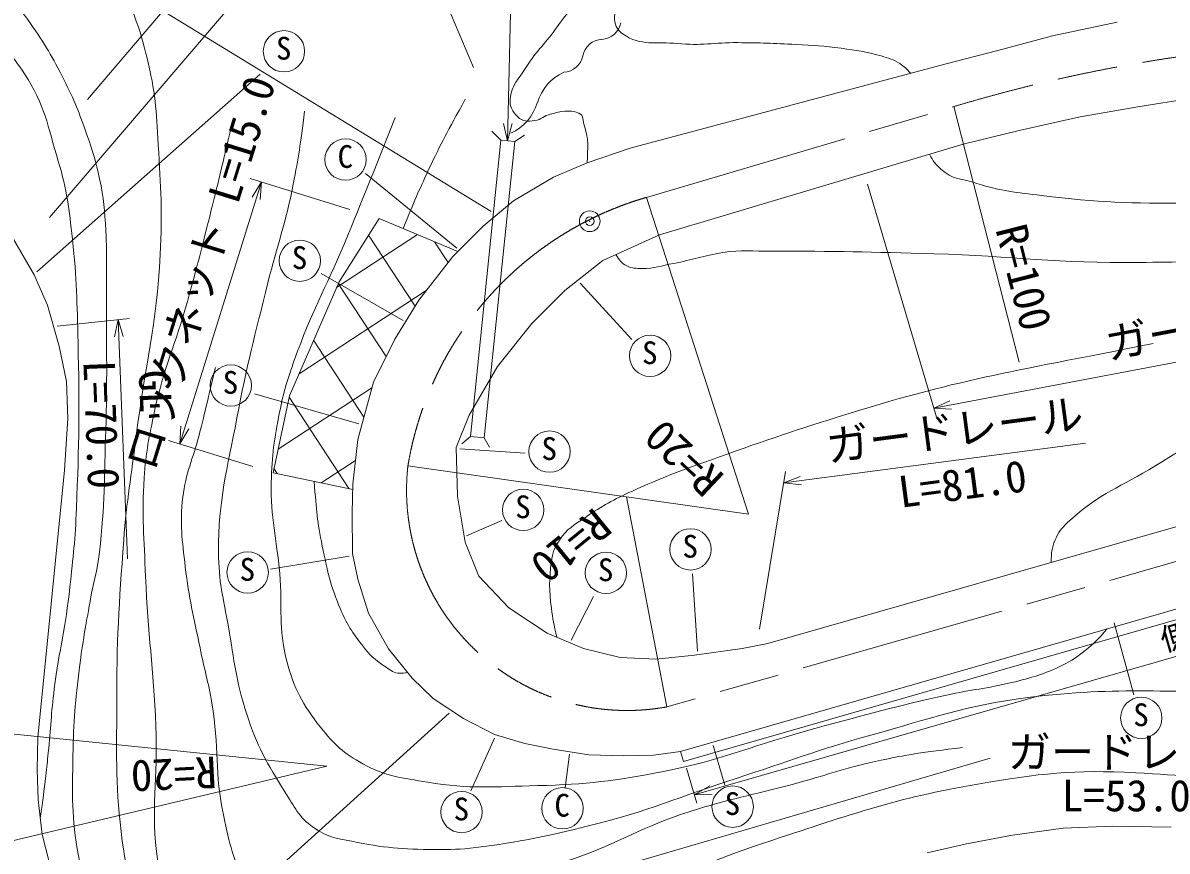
# Model space of a CAD drawing. Units: millimetres, scale not verified. Extents: x 40000 to 680000, y 20000 to 380000.
# Drawn here: x 101048 to 167415, y 270810 to 318875 of the extents above; entities that cross this region are included whole.
import ezdxf
from ezdxf.enums import TextEntityAlignment as Align

# ---------------------------------------------------------------- set-up
doc = ezdxf.new("R2010")
doc.units = ezdxf.units.MM
doc.header["$LTSCALE"] = 1000
doc.header["$PDMODE"] = 32
doc.header["$PDSIZE"] = 500
doc.linetypes.add('CHAIN', pattern=[18.5, 12, -1.5, 3.5, -1.5])
for name, color, linetype, lineweight in [('M-BGD', 7, 'Continuous', 13), ('M-BMK', 2, 'CHAIN', 13), ('M-BMK-SRVR', 3, 'Continuous', 13), ('M-STR-HTXT', 7, 'Continuous', 13)]:
    doc.layers.add(name, color=color, linetype=linetype, lineweight=lineweight)
doc.styles.add('ＭＳ ゴシック', font='')
doc.styles.get('ＭＳ ゴシック').set_extended_font_data('MS Gothic')

msp = doc.modelspace()

# ---------------------------------------------------------------- linework, layer by layer
at = {"layer": 'M-BGD'}
for p, q in [((102590, 307581), (114900, 321987)), ((160765, 318120), (164524, 318907)), ((157599, 317280), (160765, 318120)), ((154527, 316469), (157599, 317280)), ((136279, 311595), (154527, 316469)), ((101859, 304418), (114811, 315904)), ((162367, 313425), (165711, 314007)), ((165711, 314007), (169273, 314564)), ((158829, 312625), (162367, 313425)), ((128245, 312593), (128778, 312076)), ((155593, 311834), (158829, 312625)), ((127006, 294875), (128778, 312076)), ((127801, 294793), (129574, 311994)), ((128778, 312076), (129574, 311994)), ((129574, 311994), (130135, 312367)), ((133775, 310755), (136279, 311595)), ((137976, 306571), (155593, 311834)), ((131823, 309927), (133775, 310755)), ((126218, 305800), (120918, 310127)), ((129513, 308554), (131823, 309927)), ((127752, 307084), (129513, 308554)), ((119387, 303850), (121713, 307521)), ((121713, 307521), (126282, 305606)), ((125995, 305317), (127752, 307084)), ((100495, 306325), (101701, 304246)), ((123937, 306589), (119244, 303522)), ((121098, 306551), (123792, 302429)), ((124929, 306173), (125719, 304965)), ((134680, 305093), (137976, 306571)), ((124008, 302781), (125995, 305317)), ((132475, 303348), (134680, 305093)), ((101701, 304246), (102482, 302485)), ((123103, 301611), (118343, 304325)), ((116510, 297229), (119387, 303850)), ((124442, 303335), (117069, 298516)), ((119344, 303751), (122119, 299506)), ((130561, 301434), (132475, 303348)), ((133369, 303764), (136363, 300501)), ((122617, 300511), (124008, 302781)), ((102482, 302485), (103161, 300111)), ((128574, 298938), (130561, 301434)), ((103161, 300111), (103581, 298071)), ((117913, 300458), (120827, 295999)), ((121381, 298015), (122617, 300511)), ((126926, 296103), (128574, 298938)), ((103581, 298071), (103653, 295911)), ((120466, 294688), (121381, 298015)), ((120542, 295599), (114490, 297354)), ((121292, 297692), (115851, 294136)), ((115560, 292771), (116510, 297229)), ((116492, 297148), (119955, 291850)), ((193743, 297013), (144261, 282861)), ((126184, 294237), (126926, 296103)), ((103653, 295911), (103459, 292922)), ((120192, 292103), (120466, 294688)), ((126509, 294439), (127006, 294875)), ((127006, 294875), (127801, 294793)), ((127801, 294793), (128118, 294252)), ((126257, 291402), (126184, 294237)), ((126400, 294158), (130180, 293900)), ((120338, 293485), (118351, 292186)), ((103459, 292922), (101919, 277395)), ((120183, 291802), (115560, 292771)), ((115612, 293011), (115802, 292720)), ((120143, 290439), (120192, 292103)), ((193988, 292342), (139200, 276593)), ((126693, 288737), (126257, 291402)), ((120157, 288084), (120143, 290439)), ((126784, 289100), (128823, 289991)), ((186781, 289646), (139366, 276016)), ((127493, 286774), (126693, 288737)), ((120469, 286597), (120157, 288084)), ((119978, 287918), (115412, 287178)), ((129237, 284933), (127493, 286774)), ((140173, 282407), (139893, 286908)), ((121100, 284625), (120469, 286597)), ((132852, 283061), (134151, 285580)), ((131451, 283459), (129237, 284933)), ((122263, 282541), (121100, 284625)), ((164342, 284066), (165489, 279888)), ((133567, 282570), (131451, 283459)), ((144261, 282861), (142775, 282570)), ((123620, 280845), (122263, 282541)), ((135699, 282037), (133567, 282570)), ((139996, 282182), (137751, 281940)), ((142775, 282570), (139996, 282182)), ((137751, 281940), (135699, 282037)), ((124843, 279660), (123620, 280845)), ((126610, 278497), (124843, 279660)), ((128408, 277571), (126610, 278497)), ((130153, 277054), (128408, 277571)), ((101919, 277395), (101875, 275537)), ((128411, 277362), (127022, 274314)), ((131804, 276726), (130153, 277054)), ((141092, 276937), (141762, 274645)), ((133872, 276403), (131804, 276726)), ((132752, 276429), (132492, 274486)), ((135891, 276338), (133872, 276403)), ((137620, 276381), (135891, 276338)), ((139200, 276593), (137620, 276381)), ((139200, 276593), (139366, 276016)), ((101875, 275537), (101929, 273782)), ((101929, 273782), (102166, 271779)), ((158447, 271737), (161387, 272141)), ((161387, 272141), (164270, 272250)), ((164270, 272250), (167647, 272202)), ((102166, 271779), (104115, 264120)), ((155781, 271236), (158447, 271737)), ((153504, 270719), (155781, 271236))]:
    msp.add_line(p, q, dxfattribs=at)
for centre in [(116190, 317225), (119764, 310942), (117111, 305072), (137426, 299553), (113105, 297831), (131593, 293992), (130066, 290612), (139771, 288322), (114085, 286982), (134864, 286959), (165916, 278544), (126494, 273077), (132343, 273295), (142217, 273389)]:
    msp.add_circle(centre, 1200, dxfattribs=at)
for centre, radius, start, end in [((134563, 319107), 1189, 273.04651, 348.73829), ((134689, 316733), 1189, 93.04651, 168.73829), ((132358, 317197), 1189, 273.04651, 348.73829), ((133631, 313411), 2867, 114.95119, 163.16031), ((128142, 315072), 2867, 294.95119, 343.16031)]:
    msp.add_arc(centre, radius, start, end, dxfattribs=at)
for points, knots in [([(132476, 324760), (132778, 323868), (132870, 323579), (133022, 322798), (133188, 321936), (133474, 321408), (133240, 320562), (133005, 319714), (132540, 319379), (132040, 318654), (131386, 317703), (130861, 317284), (130241, 316310), (129807, 315627), (129390, 315262), (129314, 314456), (129273, 314019), (129436, 313727), (129750, 313420), (130032, 313146), (130342, 313157), (130732, 313202), (131121, 313247), (131279, 313490), (131659, 313584), (132279, 313738), (132695, 313862), (133294, 313638), (133598, 313525), (133516, 313182), (133621, 312875), (133890, 312089), (133806, 311694), (133775, 310755)], [0, 0, 0, 0, 1, 1, 1, 2, 2, 2, 3, 3, 3, 4, 4, 4, 5, 5, 5, 6, 6, 6, 7, 7, 7, 8, 8, 8, 9, 9, 9, 10, 10, 10, 11, 11, 11, 11]), ([(137928, 324706), (137985, 323846), (137989, 323447), (137765, 322689), (137502, 321799), (137052, 321425), (136511, 320671), (136096, 320093), (135393, 319965), (135366, 319254), (135349, 318806), (135487, 318471), (135857, 318218), (136890, 317509), (137771, 317795), (139019, 317673), (140375, 317540), (141145, 317740), (142508, 317727), (143829, 317715), (144570, 317696), (145888, 317618), (146912, 317558), (147491, 317554), (148505, 317400), (149418, 317262), (149944, 317226), (150826, 316953), (151264, 316817), (151536, 316770), (151914, 316511), (152189, 316323), (152298, 316221), (152549, 315941)], [0, 0, 0, 0, 1, 1, 1, 2, 2, 2, 3, 3, 3, 4, 4, 4, 5, 5, 5, 6, 6, 6, 7, 7, 7, 8, 8, 8, 9, 9, 9, 10, 10, 10, 11, 11, 11, 11]), ([(100068, 320682), (100769, 319837), (100963, 319574), (101490, 318830), (102344, 317625), (102759, 316900), (103429, 315583), (104042, 314377), (104311, 313661), (104761, 312385), (105107, 311405), (105295, 310849), (105500, 309830), (105735, 308666), (105794, 307996), (105856, 306810), (105938, 305228), (105890, 304339), (105892, 302755), (105897, 299830), (105942, 298191), (105856, 295267), (105774, 292489), (105807, 290923), (105488, 288162), (105357, 287028), (105137, 286415), (104943, 285290), (104686, 283810), (104517, 282983), (104334, 281492), (104090, 279500), (103981, 278374), (103952, 276367), (103919, 274085), (103848, 272775), (104279, 270533), (104702, 268337), (105230, 267168), (106060, 265091), (106865, 263077), (107633, 262093), (108547, 260126), (109118, 258897), (109712, 258288), (109950, 256954), (110042, 256441), (110088, 256222), (110095, 255628)], [0, 0, 0, 0, 1, 1, 1, 2, 2, 2, 3, 3, 3, 4, 4, 4, 5, 5, 5, 6, 6, 6, 7, 7, 7, 8, 8, 8, 9, 9, 9, 10, 10, 10, 11, 11, 11, 12, 12, 12, 13, 13, 13, 14, 14, 14, 15, 15, 15, 16, 16, 16, 16]), ([(107486, 319384), (107901, 318214), (107998, 317835), (108250, 316821), (108726, 314904), (108793, 313778), (108904, 311805), (109044, 309317), (109141, 307915), (109013, 305427), (108800, 301290), (108136, 299024), (107625, 294913), (107330, 292544), (107072, 291225), (106898, 288843), (106625, 285102), (106481, 282999), (106489, 279248), (106496, 276179), (106403, 274438), (106816, 271397), (107153, 268915), (107593, 267558), (108355, 265173), (109101, 262835), (109788, 261606), (111011, 259478), (111366, 258861), (111517, 258454), (112045, 257976), (112286, 257758), (112490, 257582), (112697, 257428)], [0, 0, 0, 0, 1, 1, 1, 2, 2, 2, 3, 3, 3, 4, 4, 4, 5, 5, 5, 6, 6, 6, 7, 7, 7, 8, 8, 8, 9, 9, 9, 10, 10, 10, 11, 11, 11, 11]), ([(98837, 318628), (99975, 317543), (100368, 317072), (101140, 315916), (102319, 314150), (102488, 312879), (103103, 310846), (103622, 309126), (103720, 308105), (103920, 306320), (104182, 303989), (104187, 302668), (104247, 300323), (104344, 296566), (104301, 294456), (104157, 290700), (104087, 288907), (103966, 287905), (103775, 286121), (103527, 283806), (103166, 282539), (102870, 280231), (102685, 278783), (102668, 277963), (102521, 276511), (102468, 275993), (102435, 275703), (102376, 275186), (102264, 274216), (102218, 273908), (102056, 272707)], [0, 0, 0, 0, 1, 1, 1, 2, 2, 2, 3, 3, 3, 4, 4, 4, 5, 5, 5, 6, 6, 6, 7, 7, 7, 8, 8, 8, 9, 9, 9, 10, 10, 10, 10]), ([(126709, 314447), (125650, 312523), (125344, 311989), (124583, 310358), (123967, 309039), (123774, 308582), (123111, 306935)], [0, 0, 0, 0, 1, 1, 1, 2, 2, 2, 2]), ([(117383, 313759), (117138, 311740), (117047, 311157), (116729, 309507), (116293, 307240), (115805, 306025), (115257, 303782), (114510, 300726), (114032, 299024), (113458, 295931), (112899, 292920), (112383, 291225), (112395, 288162), (112401, 286454), (112670, 285509), (112967, 283828), (113320, 281835), (113398, 280680), (114030, 278757), (114642, 276898), (115199, 275918), (116238, 274259), (116791, 273378), (117053, 272780), (117901, 272179), (118652, 271646), (119215, 271557), (120119, 271379), (121980, 271012), (123055, 270900), (124953, 270906), (125876, 270910), (126399, 270900), (127315, 271015), (129926, 271343), (131374, 271665), (133930, 272288), (137318, 273113), (139107, 273962), (142426, 275032), (145471, 276013), (147140, 276687), (150223, 277540), (153747, 278515), (155701, 279253), (159328, 279721), (164674, 280410), (167735, 279923), (173121, 280129), (178458, 280334), (181438, 280714), (186779, 280784), (189694, 280822), (191328, 280777), (194243, 280706), (195564, 280674), (196303, 280582), (197624, 280597), (198507, 280608), (199093, 280374), (199877, 280779), (200601, 281153), (200933, 281595), (201258, 282342), (201829, 283653), (201563, 284553), (201694, 285977), (201823, 287365), (201875, 288145), (201912, 289539), (201927, 290076), (201934, 290253), (201936, 290915)], [0, 0, 0, 0, 1, 1, 1, 2, 2, 2, 3, 3, 3, 4, 4, 4, 5, 5, 5, 6, 6, 6, 7, 7, 7, 8, 8, 8, 9, 9, 9, 10, 10, 10, 11, 11, 11, 12, 12, 12, 13, 13, 13, 14, 14, 14, 15, 15, 15, 16, 16, 16, 17, 17, 17, 18, 18, 18, 19, 19, 19, 20, 20, 20, 21, 21, 21, 22, 22, 22, 23, 23, 23, 24, 24, 24, 24]), ([(122637, 313380), (121235, 309832), (120874, 308915), (119693, 306074), (118592, 303430), (117758, 302034), (116809, 299332), (116398, 298162), (116170, 297497), (115937, 296279), (115636, 294706), (115484, 293809), (115452, 292208), (115411, 290131), (115763, 288983), (115943, 286913), (116115, 284934), (115848, 283765), (116352, 281843), (116779, 280212), (117273, 279325), (118314, 277999), (119098, 277002), (119658, 276487), (120768, 275873), (122104, 275134), (123024, 275063), (124530, 274810), (126983, 274398), (128408, 274548), (130895, 274612), (133765, 274686), (135383, 274876), (138201, 275430), (141703, 276119), (143543, 277004), (146991, 277926), (149960, 278720), (151615, 279205), (154617, 279864), (156086, 280187), (156935, 280241), (158397, 280591), (159584, 280875), (160255, 281071), (161354, 281601), (161902, 281866), (162183, 282074), (162662, 282450), (163210, 282879), (163388, 283091), (163931, 283702)], [0, 0, 0, 0, 1, 1, 1, 2, 2, 2, 3, 3, 3, 4, 4, 4, 5, 5, 5, 6, 6, 6, 7, 7, 7, 8, 8, 8, 9, 9, 9, 10, 10, 10, 11, 11, 11, 12, 12, 12, 13, 13, 13, 14, 14, 14, 15, 15, 15, 16, 16, 16, 17, 17, 17, 17]), ([(113141, 312896), (112594, 310533), (112451, 309923), (111978, 308025), (111460, 305944), (111165, 304779), (110591, 302713), (109895, 300207), (109226, 298877), (108683, 296334), (108363, 294837), (108187, 293989), (108083, 292463), (107932, 290234), (108077, 288977), (108165, 286745), (108299, 283353), (108627, 281467), (108765, 278076), (108889, 275012), (108425, 273259), (108874, 270225), (109126, 268517), (109215, 267458), (110107, 265980), (111062, 264396), (111561, 263367), (113051, 262272), (113750, 261759), (114222, 261534), (115069, 261345), (116316, 261068), (117068, 261168), (118340, 261291), (120725, 261522), (122012, 262051), (124282, 262817), (126866, 263689), (128178, 264526), (130661, 265652), (132796, 266620), (133955, 267247), (136113, 268160), (139350, 269530), (141158, 270331), (144496, 271432), (149088, 272945), (151670, 273883), (156436, 274703), (159971, 275311), (162014, 275551), (165595, 275357), (168297, 275210), (169833, 275086), (172465, 274457), (173929, 274107), (174872, 274138), (176160, 273358), (176612, 273084), (176814, 272837), (177129, 272413), (177568, 271821), (177621, 271445), (177812, 270655)], [0, 0, 0, 0, 1, 1, 1, 2, 2, 2, 3, 3, 3, 4, 4, 4, 5, 5, 5, 6, 6, 6, 7, 7, 7, 8, 8, 8, 9, 9, 9, 10, 10, 10, 11, 11, 11, 12, 12, 12, 13, 13, 13, 14, 14, 14, 15, 15, 15, 16, 16, 16, 17, 17, 17, 18, 18, 18, 19, 19, 19, 20, 20, 20, 21, 21, 21, 21]), ([(153627, 311247), (153845, 310844), (153990, 310681), (154297, 310385), (154928, 309778), (155549, 309834), (156381, 309561), (157799, 309097), (158655, 309042), (160137, 308859), (163447, 308449), (165330, 308389), (168666, 308422), (171328, 308449), (172817, 308574), (175475, 308713), (179333, 308915), (181498, 308995), (185349, 309301), (188357, 309539), (190024, 309890), (193037, 310064), (195078, 310182), (196232, 310331), (198271, 310173), (200444, 310004), (201621, 309554), (203723, 308974), (205469, 308491), (206521, 308372), (208139, 307556), (209068, 307087), (209433, 306887), (210429, 306193)], [0, 0, 0, 0, 1, 1, 1, 2, 2, 2, 3, 3, 3, 4, 4, 4, 5, 5, 5, 6, 6, 6, 7, 7, 7, 8, 8, 8, 9, 9, 9, 10, 10, 10, 11, 11, 11, 11]), ([(135441, 305434), (135640, 305120), (135755, 304937), (136071, 304771), (136385, 304606), (136612, 304633), (136967, 304626), (137686, 304610), (138078, 304786), (138784, 304916), (139909, 305124), (140514, 305368), (141644, 305546), (142738, 305720), (143371, 305615), (144479, 305619), (148152, 305633), (150209, 305583), (153881, 305474), (158527, 305335), (161124, 304901), (165772, 304971), (168075, 305006), (169381, 304967), (171660, 305298), (174855, 305762), (176632, 306123), (179784, 306825), (181261, 307154), (182048, 307530), (183546, 307751), (185634, 308060), (186832, 307988), (188943, 308024), (193293, 308098), (195803, 308647), (200079, 307847), (203258, 307252), (204553, 306846), (208011, 305475)], [0, 0, 0, 0, 1, 1, 1, 2, 2, 2, 3, 3, 3, 4, 4, 4, 5, 5, 5, 6, 6, 6, 7, 7, 7, 8, 8, 8, 9, 9, 9, 10, 10, 10, 11, 11, 11, 12, 12, 12, 13, 13, 13, 13]), ([(160686, 287558), (160710, 288133), (160712, 288396), (160923, 288874), (161114, 289309), (161282, 289539), (161625, 289867), (163219, 291388), (164457, 291819), (166350, 292945), (168586, 294274), (169759, 295194), (172154, 296210), (174429, 297175), (175898, 297134), (178287, 297764), (181682, 298658), (183495, 299546), (186956, 300135), (190492, 300737), (192529, 300717), (196115, 300790), (198703, 300842), (200180, 301008), (202740, 300626), (204786, 300321), (205576, 300116), (207892, 299399)], [0, 0, 0, 0, 1, 1, 1, 2, 2, 2, 3, 3, 3, 4, 4, 4, 5, 5, 5, 6, 6, 6, 7, 7, 7, 8, 8, 8, 9, 9, 9, 9]), ([(132026, 283217), (131830, 283989), (131785, 284246), (131701, 284917), (131569, 285963), (131558, 286571), (131701, 287615), (131771, 288129), (131880, 288428), (132169, 288859), (132606, 289507), (133023, 289745), (133672, 290179), (134686, 290859), (135287, 291200), (136398, 291706), (138129, 292494), (139132, 292864), (140923, 293505), (143801, 294535), (145420, 295101), (148338, 296013), (155329, 298199), (157904, 298524), (166602, 300266)], [0, 0, 0, 0, 1, 1, 1, 2, 2, 2, 3, 3, 3, 4, 4, 4, 5, 5, 5, 6, 6, 6, 7, 7, 7, 8, 8, 8, 8]), ([(112212, 298871), (111767, 296966), (111653, 296474), (111267, 294945), (110912, 293536), (110488, 292791), (110322, 291347), (110142, 289780), (110289, 288879), (110468, 287312), (110680, 285456), (110951, 284437), (111322, 282606), (111576, 281353), (111795, 280666), (112012, 279407), (112453, 276858), (112136, 275344), (112698, 272819), (113052, 271235), (113209, 270275), (114061, 268894), (114489, 268201), (114840, 267795), (115588, 267476), (116395, 267132), (116947, 267287), (117823, 267258), (119122, 267215), (119860, 267205), (121149, 267367), (122393, 267524), (123090, 267630), (124311, 267912), (127740, 268706), (129663, 269190), (132980, 270366), (135645, 271311), (136997, 272219), (139686, 273092), (142012, 273847), (143377, 274061), (145738, 274700), (147593, 275202), (148604, 275596), (150481, 276009), (152440, 276440), (153150, 276525), (155551, 276826)], [0, 0, 0, 0, 1, 1, 1, 2, 2, 2, 3, 3, 3, 4, 4, 4, 5, 5, 5, 6, 6, 6, 7, 7, 7, 8, 8, 8, 9, 9, 9, 10, 10, 10, 11, 11, 11, 12, 12, 12, 13, 13, 13, 14, 14, 14, 15, 15, 15, 16, 16, 16, 16]), ([(117945, 292271), (118075, 290516), (118117, 289963), (118413, 288513), (118711, 287052), (118887, 286217), (119467, 284842), (119883, 283855), (120256, 283357), (120921, 282516), (121304, 282031), (121609, 281832), (122116, 281477), (122394, 281282), (122574, 281143), (122913, 281132), (123085, 281127), (123172, 281132), (123350, 281183)], [0, 0, 0, 0, 1, 1, 1, 2, 2, 2, 3, 3, 3, 4, 4, 4, 5, 5, 5, 6, 6, 6, 6])]:
    msp.add_open_spline(points, degree=3, knots=knots, dxfattribs=at)
at = {"layer": 'M-BMK'}
for p, q in [((137211, 308748), (155036, 314014)), ((193412, 294894), (138397, 279182))]:
    msp.add_line(p, q, dxfattribs=at)
for centre, radius, start, end in [((181288, 226630), 91242, 92.12048, 106.7213), ((142684, 289961), 19568, 106.24176, 170.5659), ((136086, 291755), 12784, 173.6542, 280.41595)]:
    msp.add_arc(centre, radius, start, end, dxfattribs=at)
at = {"layer": 'M-BMK-SRVR'}
msp.add_circle((133924, 307364), 600, dxfattribs=at)
msp.add_point((133924, 307364), dxfattribs=at)
at = {"layer": 'M-STR-HTXT'}
for p, q in [((127180, 316289), (121560, 329595)), ((104793, 314432), (117086, 328858)), ((129149, 312038), (129526, 326888)), ((128213, 307930), (99577, 325453)), ((155036, 314014), (158827, 299193)), ((129149, 312038), (128925, 313044)), ((129149, 312038), (129425, 313031)), ((114879, 309648), (110146, 294437)), ((120003, 308053), (114235, 309848)), ((114879, 309648), (114343, 308767)), ((114879, 309648), (114820, 308618)), ((150037, 309516), (154032, 295985)), ((143131, 290370), (137211, 308748)), ((197798, 304872), (153876, 296513)), ((103041, 301282), (107223, 301728)), ((106574, 301659), (106363, 300650)), ((106574, 301659), (107117, 287773)), ((106574, 301659), (106862, 300670)), ((153876, 296513), (154812, 296946)), ((153876, 296513), (154905, 296455)), ((110146, 294437), (110205, 295466)), ((110146, 294437), (110682, 295318)), ((114376, 293121), (109503, 294638)), ((145178, 292180), (162677, 294490)), ((123381, 293168), (143131, 290370)), ((143770, 283698), (145286, 292832)), ((145178, 292180), (146137, 292558)), ((145178, 292180), (146202, 292063)), ((138397, 279182), (136068, 291370)), ((187351, 287692), (139992, 274079)), ((125768, 278822), (82934, 239984)), ((99175, 277731), (118685, 275741)), ((136544, 270167), (157153, 276201)), ((118685, 275741), (99504, 271182)), ((139548, 275623), (140130, 273599)), ((139992, 274079), (140884, 274596)), ((139992, 274079), (141022, 274115))]:
    msp.add_line(p, q, dxfattribs=at)

# ---------------------------------------------------------------- texts
at = {"layer": 'M-BGD', "style": 'ＭＳ ゴシック'}
for s, p in [('S', (115726, 318063)), ('C', (119300, 311780)), ('S', (116647, 305910)), ('S', (136962, 300390)), ('S', (112641, 298669)), ('S', (131129, 294829)), ('S', (129602, 291449)), ('S', (139307, 289159)), ('S', (113620, 287819)), ('S', (134400, 287796)), ('S', (165452, 279382)), ('C', (131879, 274132)), ('S', (141753, 274227)), ('S', (126030, 273915))]:
    msp.add_text(s, height=1320, dxfattribs=at).set_placement(p, align=Align.TOP_LEFT)
at = {"layer": 'M-STR-HTXT', "style": 'ＭＳ ゴシック'}
for s, height, rotation, p in [('ロックネット L=15.0', 1833, 72.719, (112735, 303925)), ('ガードレール L=46.0', 1833, 10.775, (175781, 300987)), ('L=70.0', 1833, 272.241, (104148, 295505)), ('GL', 1833, 272.241, (107266, 297437)), ('ガードレール', 1833, 7.523, (155280, 293816)), ('L=81.0', 1833, 7.523, (155738, 290677)), ('側\u3000溝 L=49.0', 1320, 16.037, (172981, 283610))]:
    msp.add_text(s, height=height, rotation=rotation, dxfattribs=at).set_placement(p, align=Align.BOTTOM_CENTER)
for s, rotation, p in [('R=100', 284.348, (158335, 307128)), ('R=20', 136.833, (141200, 291903)), ('R=10', 219.155, (134772, 290104)), ('R=20', 182.971, (112293, 275393))]:
    msp.add_text(s, height=1833, rotation=rotation, dxfattribs=at).set_placement(p, align=Align.MIDDLE_LEFT)
for s, p in [('ガードレール', (165678, 275097)), ('L=53.0', (165048, 272568))]:
    msp.add_text(s, height=1833, dxfattribs=at).set_placement(p, align=Align.BOTTOM_CENTER)

doc.saveas('drawing.dxf')
